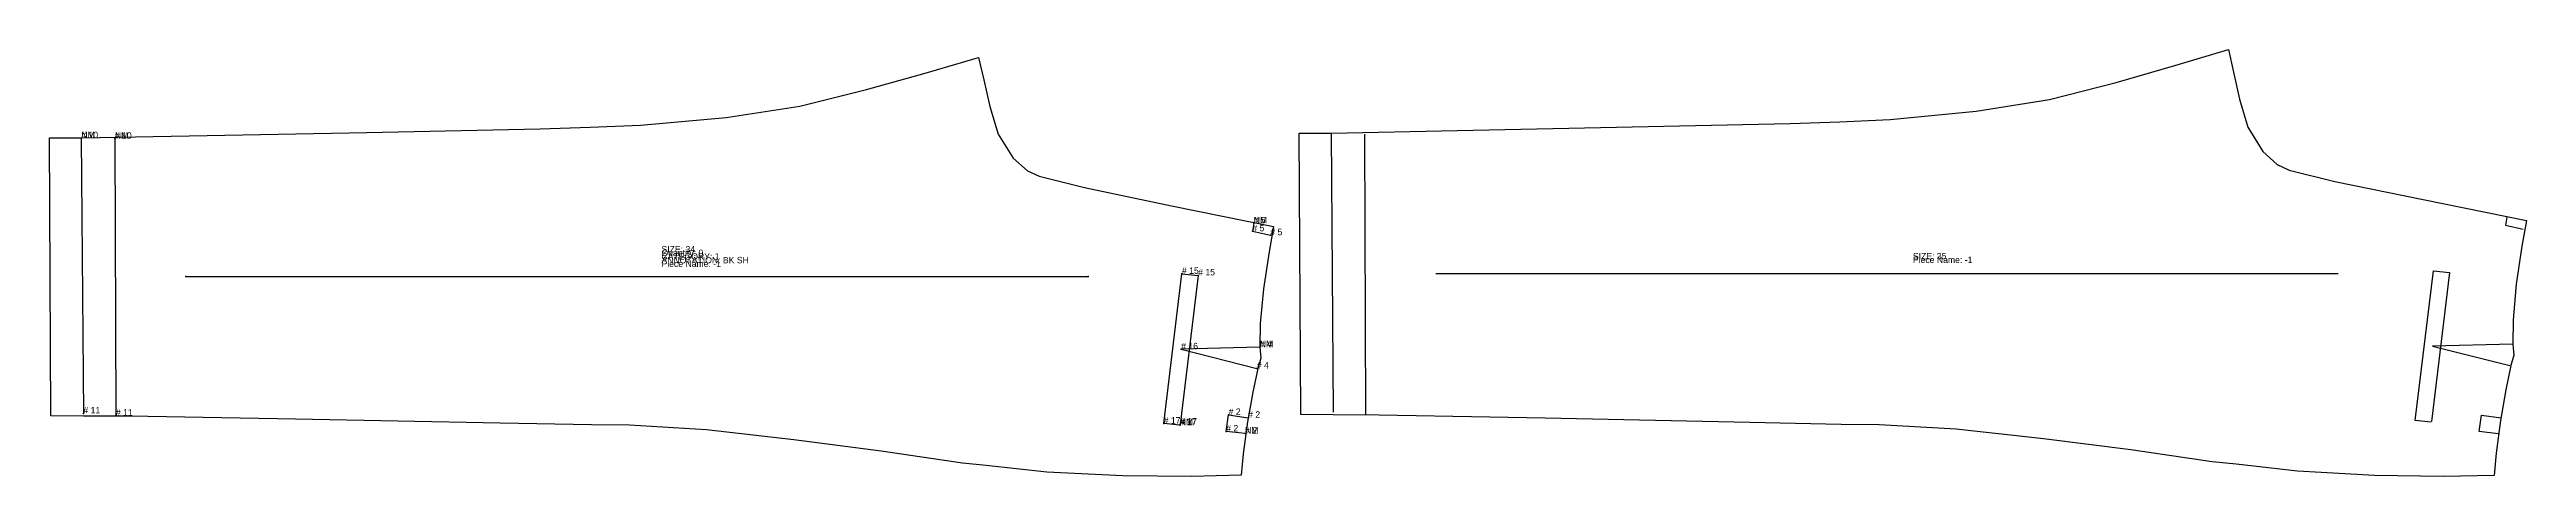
# Model space of a CAD drawing. Extents: x 0 to 2576, y 0 to 49.
# Drawn here: x 196.9 to 292.8, y 0 to 16.5 of the extents above; entities that cross this region are included whole.
import ezdxf

# ---------------------------------------------------------------- set-up
doc = ezdxf.new("R2010")
doc.units = 0

# ---------------------------------------------------------------- blocks, each defined once
blk = doc.blocks.new('1111-1_34')
at = {"layer": '1'}
blk.add_lwpolyline([(0.0564, 2.3422), (0, 13.1103), (1.241, 13.1183), (6.1067, 13.2041), (12.2843, 13.3255), (19.0026, 13.4587), (20.9359, 13.5234), (22.8795, 13.5978), (26.2015, 13.8958), (29.0481, 14.3399), (31.6313, 14.9831), (33.904, 15.6167), (35.9758, 16.227), (36.1766, 15.3598), (36.412, 14.3312), (36.736, 13.2597), (37.3149, 12.3296), (37.8684, 11.8306), (38.3217, 11.6252), (40.0779, 11.1856), (43.446, 10.4815), (47.3911, 9.6778), (47.2181, 8.7031), (46.9996, 7.2696), (46.874, 5.9231), (46.8629, 5.003), (46.8987, 4.5815), (46.7849, 4.1751), (46.594, 3.2611), (46.3852, 2.1175), (46.2234, 0.8822), (46.1351, 0.0447), (44.2025, 0), (41.5616, 0.0192), (38.615, 0.1688), (36.2624, 0.4284), (35.3449, 0.5194), (32.1989, 0.9859), (28.8216, 1.4202), (25.4327, 1.8049), (22.4571, 1.9855), (20.9866, 1.9951), (17.4469, 2.0647), (9.5177, 2.2226), (3.0977, 2.3295), (1.317, 2.3396), (0.0564, 2.3422)], close=True, dxfattribs=at)
at = {"layer": '2'}
for p in [(1.2303, 13.0987), (2.5303, 13.0748), (46.6249, 9.8037), (46.5745, 9.4953), (47.2697, 9.3417), (5.2816, 7.7388), (40.2215, 7.7388), (43.8472, 7.8464), (44.4755, 7.7852), (43.8186, 4.9257), (46.8629, 5.003), (46.745, 4.1765), (1.3104, 2.4399), (2.5683, 2.3574), (43.141, 2.047), (43.7593, 1.9861), (43.7803, 2.0154), (45.6537, 2.3823), (46.4106, 2.2767), (45.5622, 1.745), (46.2897, 1.6604)]:
    blk.add_point(p, dxfattribs=at)
at = {"layer": '5'}
blk.add_line((5.2816, 7.7388), (40.2215, 7.7388), dxfattribs=at)
at = {"layer": '7'}
blk.add_line((5.2816, 7.7388), (40.2215, 7.7388), dxfattribs=at)
at = {"layer": '8'}
for p, q in [((1.2303, 13.0987), (1.3104, 2.4399)), ((2.5303, 13.0748), (2.5683, 2.3574))]:
    blk.add_line(p, q, dxfattribs=at)
for points in [[(46.6249, 9.8037), (46.5745, 9.4953), (47.2697, 9.3417)], [(43.7593, 1.9861), (43.141, 2.047), (43.8472, 7.8464), (44.4755, 7.7852), (43.7803, 2.0154)], [(46.8629, 5.003), (43.8186, 4.9257), (46.745, 4.1765)], [(46.2897, 1.6604), (45.5622, 1.745), (45.6537, 2.3823), (46.4106, 2.2767)]]:
    blk.add_lwpolyline(points, dxfattribs=at)
at = {"layer": '1'}
for s, p in [('SIZE: 34', (23.6955, 8.6735)), ('Quantity: 0', (23.6955, 8.5335)), ('CATEGORY: 1', (23.6955, 8.3935)), ('ANNOTATION: BK SH', (23.6955, 8.2535)), ('Piece Name: -1', (23.6955, 8.1135))]:
    blk.add_text(s, height=0.25, dxfattribs=at).set_placement(p)
at = {"layer": '2'}
for s, p in [('# 10', (1.2303, 13.0987)), ('# 10', (2.5303, 13.0748)), ('# 5', (46.5745, 9.4953)), ('# 5', (46.6249, 9.8037)), ('# 5', (47.2697, 9.3417)), ('# 15', (43.8472, 7.8464)), ('# 15', (44.4755, 7.7852)), ('# 16', (43.8186, 4.9257)), ('# 4', (46.8629, 5.003)), ('# 4', (46.745, 4.1765)), ('# 11', (1.3104, 2.4399)), ('# 11', (2.5683, 2.3574)), ('# 17', (43.141, 2.047)), ('# 17', (43.7593, 1.9861)), ('# 17', (43.7803, 2.0154)), ('# 2', (45.5622, 1.745)), ('# 2', (45.6537, 2.3823)), ('# 2', (46.4106, 2.2767)), ('# 2', (46.2897, 1.6604))]:
    blk.add_text(s, height=0.25, dxfattribs=at).set_placement(p)
at = {"layer": '8'}
for p in [(1.2303, 13.0987), (2.5303, 13.0748), (46.6249, 9.8037), (46.8629, 5.003), (43.7593, 1.9861), (46.2897, 1.6604)]:
    blk.add_text('NM', height=0.25, dxfattribs=at).set_placement(p)
blk = doc.blocks.new('1111-1_35')
at = {"layer": '1'}
blk.add_lwpolyline([(0.0564, 2.3947), (0, 13.2888), (1.241, 13.2968), (6.1067, 13.3917), (12.2843, 13.5247), (19.0026, 13.6705), (20.9359, 13.7389), (22.881, 13.8246), (26.2048, 14.1422), (29.0518, 14.6032), (31.6339, 15.2621), (33.9053, 15.9095), (35.9758, 16.5325), (36.1738, 15.6544), (36.406, 14.6129), (36.7275, 13.5275), (37.3076, 12.5837), (37.8644, 12.0759), (38.3217, 11.8657), (40.1022, 11.4252), (43.5167, 10.7214), (47.5161, 9.9183), (47.3411, 8.9195), (47.1207, 7.4506), (46.9952, 6.0711), (46.986, 5.1286), (47.0237, 4.697), (46.9099, 4.2906), (46.7176, 3.3487), (46.5079, 2.1703), (46.3471, 0.8978), (46.2601, 0.0352), (44.3044, 0), (41.6324, 0.0333), (38.6518, 0.2), (36.2727, 0.475), (35.3449, 0.5719), (32.1985, 1.0302), (28.821, 1.4558), (25.432, 1.8317), (22.4567, 2.0047), (20.9866, 2.0106), (17.4469, 2.0868), (9.5177, 2.2596), (3.0977, 2.3786), (1.317, 2.3921), (0.0564, 2.3947)], close=True, dxfattribs=at)
at = {"layer": '5'}
blk.add_line((5.2816, 7.8543), (40.2215, 7.8543), dxfattribs=at)
at = {"layer": '7'}
blk.add_line((5.2816, 7.8543), (40.2215, 7.8543), dxfattribs=at)
at = {"layer": '8'}
for p, q in [((1.2303, 13.2772), (1.3104, 2.4924)), ((2.5303, 13.2533), (2.5683, 2.4099))]:
    blk.add_line(p, q, dxfattribs=at)
for points in [[(46.7499, 10.0442), (46.6995, 9.7358), (47.3947, 9.5822)], [(43.8223, 2.1016), (43.204, 2.1625), (43.9102, 7.9619), (44.5385, 7.9007), (43.8433, 2.1309)], [(46.9879, 5.1185), (43.8816, 5.0412), (46.87, 4.292)], [(46.4147, 1.6509), (45.6872, 1.7355), (45.7787, 2.3728), (46.5356, 2.2672)]]:
    blk.add_lwpolyline(points, dxfattribs=at)
at = {"layer": '1'}
for s, p in [('SIZE: 35', (23.758, 8.4062)), ('Piece Name: -1', (23.758, 8.2662))]:
    blk.add_text(s, height=0.25, dxfattribs=at).set_placement(p)

msp = doc.modelspace()

# ---------------------------------------------------------------- block references
at = {"layer": '1'}
for name, p in [('1111-1_35', (245.3305, 0)), ('1111-1_34', (196.9394, 0))]:
    msp.add_blockref(name, p, dxfattribs=at)

doc.saveas('drawing.dxf')
